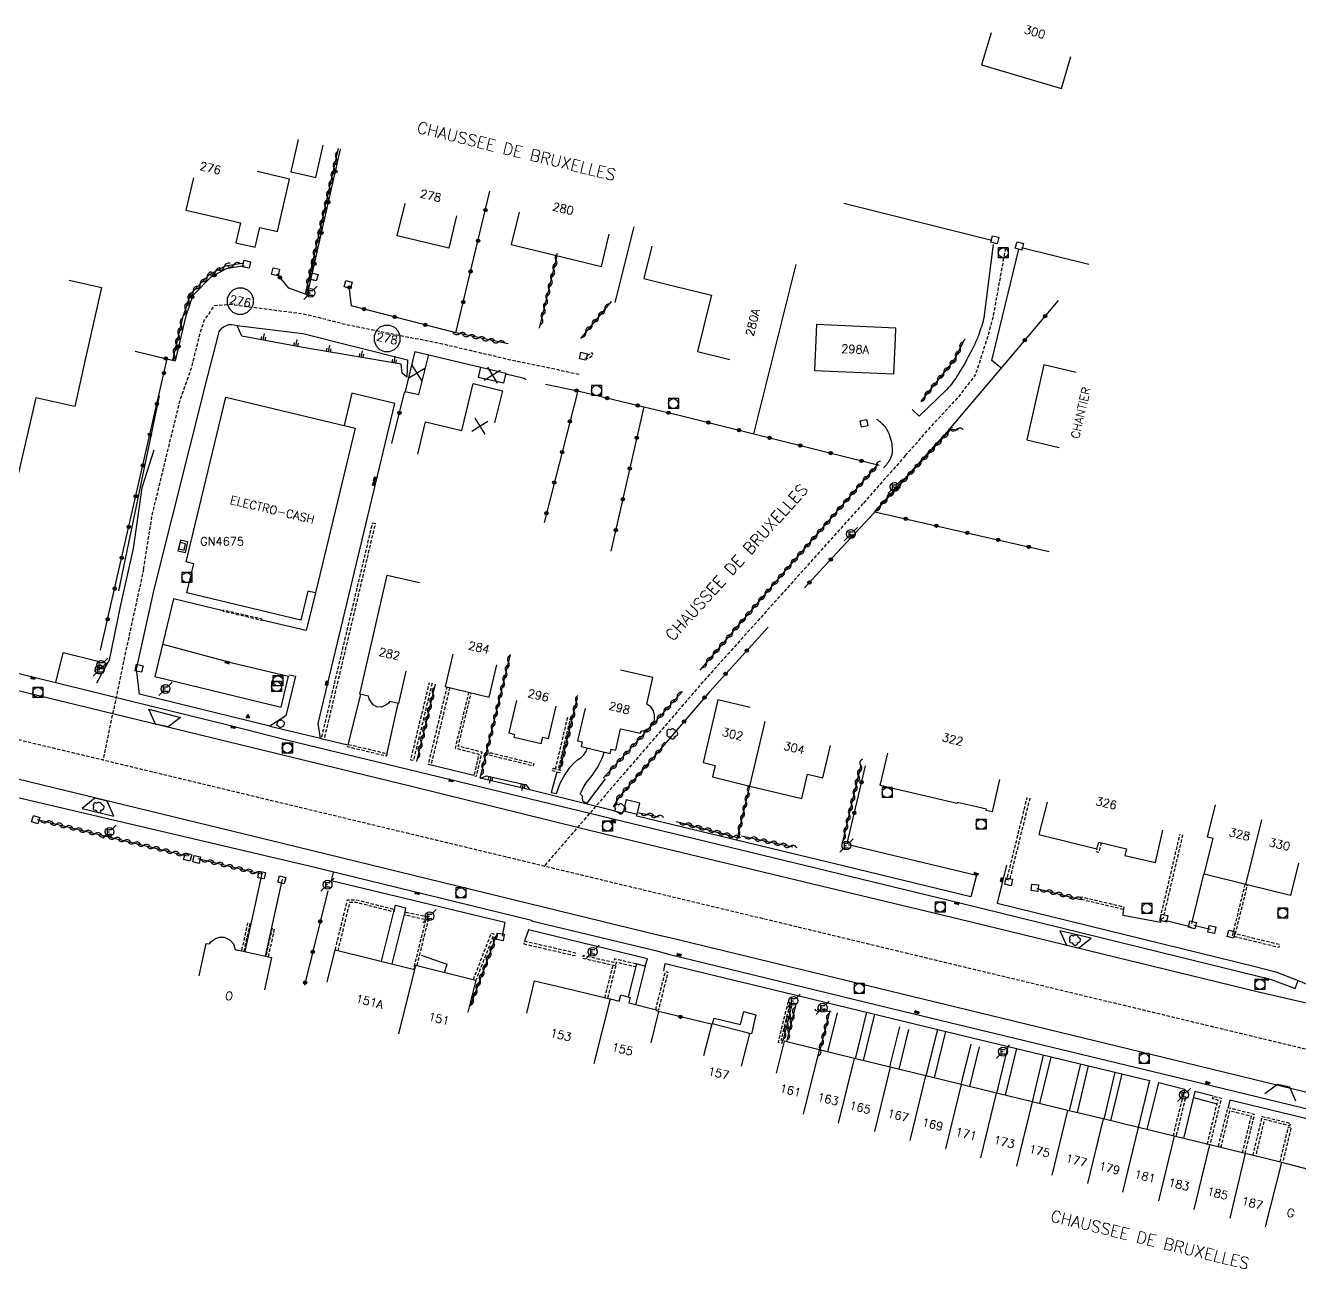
# Model space of a CAD drawing. Header units: millimetres. Extents: x 82000 to 83000, y 144000 to 145000.
# Drawn here: x 82661.8 to 82853.6, y 144037.7 to 144227.9 of the extents above; entities that cross this region are included whole.
import ezdxf
from ezdxf.enums import TextEntityAlignment as Align

# ---------------------------------------------------------------- set-up
doc = ezdxf.new("R2010")
doc.units = ezdxf.units.MM
doc.linetypes.add('DASHED', pattern=[0.75, 0.5, -0.25])
doc.layers.get('0').update_dxf_attribs({"linetype": 'CONTINUOUS'})
for name, color, linetype in [('W0001', 6, 'DASHED'), ('W0008', 7, 'CONTINUOUS'), ('W0100', 7, 'CONTINUOUS'), ('W0112', 1, 'DASHED'), ('W0211', 2, 'CONTINUOUS'), ('W0300', 7, 'CONTINUOUS'), ('W0310', 3, 'CONTINUOUS'), ('W0322', 7, 'CONTINUOUS'), ('W0330', 7, 'CONTINUOUS'), ('W0400', 7, 'CONTINUOUS'), ('W0420', 7, 'CONTINUOUS'), ('W0471', 7, 'CONTINUOUS'), ('W0851', 7, 'CONTINUOUS'), ('W0984', 7, 'CONTINUOUS'), ('W0989', 7, 'CONTINUOUS'), ('W0991', 7, 'CONTINUOUS'), ('W1102', 7, 'CONTINUOUS')]:
    doc.layers.add(name, color=color, linetype=linetype)
doc.styles.get("Standard").update_dxf_attribs({"font": 'romans.shx', "width": 0.85})

# ---------------------------------------------------------------- blocks, each defined once
blk = doc.blocks.new('t310o')
at = {"color": 0, "linetype": 'Continuous'}
for centre, start, end in [((-0.5, 0.38), 216.8699, 323.1304), ((0.5, -0.37), 36.8699, 143.1303)]:
    blk.add_arc(centre, 0.625, start, end, dxfattribs=at)
blk = doc.blocks.new('t322o')
at = {"color": 0, "linetype": 'Continuous'}
for radius in [0.25, 0.15]:
    blk.add_circle((0, 0), radius, dxfattribs=at)
blk = doc.blocks.new('t991o')
at = {"color": 0, "linetype": 'Continuous'}
for p, q in [((-1, 1), (1, -1)), ((-1, -1), (1, 1))]:
    blk.add_line(p, q, dxfattribs=at)
blk = doc.blocks.new('t112o')
at = {"color": 0, "linetype": 'Continuous'}
for p, q in [((-0.5, 0.5), (0.5, 0.5)), ((-0.5, -0.5), (-0.5, 0.5)), ((0.5, 0.5), (0.5, -0.5)), ((0.5, -0.5), (-0.5, -0.5))]:
    blk.add_line(p, q, dxfattribs=at)
blk = doc.blocks.new('t211o')
at = {"color": 0, "linetype": 'Continuous'}
for p, q in [((-0.29, 0.5), (-0.29, 0)), ((0, 1), (0, 0)), ((0.29, 0.5), (0.29, 0))]:
    blk.add_line(p, q, dxfattribs=at)
blk = doc.blocks.new('T420')
for p, q in [((0.75, 0.75), (-0.75, 0.75)), ((-0.75, 0.75), (-0.75, -0.75)), ((0.75, 0.75), (0.75, -0.75)), ((0.75, -0.75), (-0.75, -0.75))]:
    blk.add_line(p, q)
blk.add_ellipse((0, 0), major_axis=(-0.53, 0.53), ratio=1, start_param=3.926991, end_param=10.210176)
blk = doc.blocks.new('T471')
for p, q in [((-0.333334, 0.333334), (-0.333334, -0.333334)), ((-0.333334, 0.333334), (0.333334, 0.333334)), ((-0.333334, 0), (0, 0)), ((0.500001, 0.500001), (1.000002, 1.000002)), ((-0.500001, -0.500001), (-1.000002, -1.000002)), ((-0.333334, -0.333334), (0.333334, -0.333334))]:
    blk.add_line(p, q)
blk.add_ellipse((0, 0), major_axis=(0.471405, 0.471405), ratio=1, start_param=5.4977871438, end_param=11.780972451)
blk = doc.blocks.new('T300')
for p, q in [((-0.8, 0.51), (-0.86, 0.34)), ((-0.86, 0.34), (-0.86, 0.17)), ((-0.86, 0.17), (-0.74, 0.06)), ((-0.69, 0.63), (-0.8, 0.51)), ((-0.8, -0.06), (-0.74, 0.06)), ((-0.74, 0.06), (-0.69, 0.11)), ((-0.57, 0.69), (-0.69, 0.63)), ((-0.46, 0.69), (-0.57, 0.69)), ((-0.29, 0.63), (-0.46, 0.69)), ((-0.29, 0.63), (-0.17, 0.74)), ((-0.23, 0.57), (-0.29, 0.63)), ((-0.17, 0.74), (-0.06, 0.8)), ((-0.06, 0.8), (0.06, 0.8)), ((0.06, 0.8), (0.23, 0.74)), ((0.23, 0.74), (0.34, 0.63)), ((0.34, 0.63), (0.4, 0.51)), ((0.46, 0.46), (0.34, 0.46)), ((0.4, 0.51), (0.4, 0.46)), ((0.57, 0.4), (0.46, 0.46)), ((0.57, 0.4), (0.69, 0.29)), ((0.69, 0.29), (0.74, 0.17)), ((0.74, 0.06), (0.69, -0.17)), ((0.74, 0.17), (0.74, 0.06)), ((-0.8, -0.17), (-0.8, -0.06)), ((-0.8, -0.23), (-0.8, -0.17)), ((-0.74, -0.34), (-0.8, -0.23)), ((-0.69, -0.4), (-0.74, -0.34)), ((-0.51, -0.46), (-0.69, -0.4)), ((-0.4, -0.46), (-0.51, -0.46)), ((-0.4, -0.46), (-0.34, -0.46)), ((-0.34, -0.46), (-0.34, -0.4)), ((-0.34, -0.51), (-0.34, -0.46)), ((-0.29, -0.63), (-0.34, -0.51)), ((-0.17, -0.74), (-0.29, -0.63)), ((-0.06, -0.8), (-0.17, -0.74)), ((0.06, -0.8), (-0.06, -0.8)), ((0.17, -0.74), (0.06, -0.8)), ((0.23, -0.69), (0.17, -0.74)), ((0.29, -0.46), (0.23, -0.46)), ((0.29, -0.63), (0.23, -0.69)), ((0.46, -0.4), (0.29, -0.46)), ((0.34, -0.51), (0.29, -0.63)), ((0.34, -0.51), (0.34, -0.46)), ((0.57, -0.34), (0.46, -0.4)), ((0.63, -0.29), (0.57, -0.34)), ((0.69, -0.17), (0.63, -0.29))]:
    blk.add_line(p, q)
blk = doc.blocks.new('T400')
for p, q in [((-0.15, 0.3), (0.15, 0.3)), ((-0.15, -0.25), (-0.15, 0.3)), ((-0.15, 0.15), (0.15, 0.15)), ((-0.15, 0), (0.15, 0)), ((0.15, 0.3), (0.15, -0.25)), ((-0.15, -0.15), (0.15, -0.15)), ((-0.15, -0.25), (-0.15, -0.3)), ((-0.15, -0.3), (0.15, -0.3)), ((0.15, -0.3), (0.15, -0.25))]:
    blk.add_line(p, q)
blk = doc.blocks.new('T851')
for p, q in [((-0.25, -0.15), (0, 0.32)), ((0, 0.32), (0.25, -0.15)), ((-0.25, -0.15), (0.25, -0.15))]:
    blk.add_line(p, q)
for major_axis in [(-0.106, 0.106), (-0.0354, 0.0354), (-0.0236, 0.0236)]:
    blk.add_ellipse((0, 0), major_axis=major_axis, ratio=1, start_param=3.926991, end_param=10.210176)

msp = doc.modelspace()

# ---------------------------------------------------------------- linework, layer by layer
at = {"layer": 'W0001', "flags": 128}
for points in [[(82794.28, 144163.16), (82798.73, 144168.2), (82802.39, 144172.09), (82804.86, 144175.32), (82805.81, 144178.3), (82806.67, 144180.92), (82807.52, 144184.01), (82809.43, 144194.59)], [(82679.63, 144146.1), (82680.95, 144154.38), (82685.12, 144171.49), (82686.84, 144176.33), (82688.18, 144181.74), (82688.77, 144183.52), (82690.32, 144185.75), (82692.6, 144185.97), (82703.95, 144184.48), (82710.36, 144182.86), (82724.59, 144180.01), (82734.61, 144177.66), (82745.25, 144175.43)], [(82794.28, 144163.16), (82787.9, 144155.95)], [(82787.9, 144155.95), (82763.77, 144129.06), (82739.95, 144101.43)], [(82545.55, 144148.14), (83000, 144038.94)], [(82679.63, 144146.1), (82677.47, 144136.24), (82673.51, 144117.39)]]:
    msp.add_lwpolyline(points, dxfattribs=at)
at = {"layer": 'W0008', "flags": 128}
for points in [[(82807.49, 144194.94), (82806.12, 144183.89, -0.019637), (82805.28, 144181.26, -0.030636), (82804.58, 144179.63, -0.002844), (82803.41, 144177.38, -0.011139), (82803.1, 144176.81, -0.021969), (82801.43, 144174.21, -0.046478), (82800.48, 144173.1), (82796.38, 144169.11), (82795.32, 144170.11)], [(82689.31, 144175.2), (82690.88, 144181.41, -0.403685), (82693.24, 144182.87), (82693.69, 144182.77)], [(82789.97, 144168.66, -0.065713), (82791.14, 144167.6, -0.080599), (82791.8, 144166.49, -0.043475), (82792.18, 144165.25, -0.046038), (82792.32, 144164.02, -0.120014), (82792.03, 144162.73, -0.090588), (82790.99, 144161.32)]]:
    msp.add_lwpolyline(points, format="xyb", dxfattribs=at)
for points in [[(82808.66, 144176.39), (82807.31, 144177.5), (82811.37, 144194.25)], [(82789.62, 144154.76), (82793.09, 144158.51), (82801.09, 144167.29), (82809.21, 144176.91)], [(82701.52, 144130.19), (82702.49, 144129.97), (82701.06, 144124), (82698.64, 144122.46), (82678.99, 144127.26), (82678.58, 144131.05), (82681.21, 144143.02), (82689.31, 144175.2)], [(82706.39, 144120.55), (82706.25, 144120.6), (82705.92, 144122.84), (82717.46, 144171), (82710.99, 144172.57), (82709.82, 144167.71)], [(82675.92, 144142.83), (82682.03, 144172.18)], [(82681.17, 144163.99), (82679.37, 144158.35), (82678.04, 144149.19), (82676.09, 144140.49), (82674.45, 144132.37), (82672.52, 144128.91)], [(82544.61, 144155.98), (82558.62, 144152.55), (82588.4, 144145.3), (82629.46, 144135.47), (82658.31, 144128.42), (82720.17, 144113.37), (82749.61, 144106.13), (82802.35, 144093.45), (82847.25, 144082.53), (82859.43, 144079.71), (82859.48, 144080.09), (82891.25, 144072.29), (82928.54, 144063.16), (82962.89, 144054.82), (82964.86, 144054.4), (82995.43, 144046.88), (83000, 144045.77)], [(82541.25, 144143.52), (82574.44, 144135.44), (82631.53, 144121.64), (82656.96, 144115.42), (82698.5, 144105.34), (82757.23, 144091.03), (82758.84, 144090.67), (82793.62, 144082.21), (82838.25, 144071.41), (82871.19, 144063.39), (82920, 144051.57), (82934.95, 144047.8), (82934.95, 144047.8), (82961.45, 144041.04), (82960.65, 144037.68)], [(82705.51, 144142.51), (82704.11, 144136.84), (82697.42, 144138.42)], [(82543.65, 144140.44), (82559.11, 144136.62), (82586.21, 144129.98), (82594.57, 144128.01), (82626.16, 144120.32), (82655.99, 144113.46), (82655.34, 144112.96), (82704.35, 144101.5), (82738.02, 144093.28), (82738.01, 144093.17), (82756.67, 144088.68), (82758.62, 144088.17), (82793.91, 144079.59), (82838.85, 144068.73), (82870.52, 144061.06)], [(82691.6, 144139.84), (82684.13, 144141.62), (82681.32, 144129.96), (82700.35, 144125.34), (82701.46, 144129.97)], [(82682.5, 144134.78), (82692.97, 144132.01), (82701.45, 144129.97)], [(82666.42, 144129.01), (82667.5, 144133.5)], [(82672.77, 144132.2), (82667.5, 144133.5)], [(82658.51, 144130.37), (82658.64, 144130.92), (82692.52, 144122.62), (82701.15, 144120.43), (82756.13, 144107.09), (82802.7, 144095.81), (82847.61, 144084.78), (82848.26, 144084.62), (82849.35, 144084.36), (82852.06, 144083.33)], [(82712.29, 144127.28), (82710.38, 144119.61), (82706.78, 144120.46)], [(82716.17, 144117.95), (82717.97, 144125.87)], [(82706.27, 144120.59), (82698.64, 144122.43)], [(82741.82, 144115.53), (82740.99, 144112.47), (82741.8, 144112.35), (82742.35, 144113.88), (82742.88, 144114.87), (82743.69, 144116.1), (82743.85, 144116.3), (82744.39, 144116.88), (82744.96, 144117.4), (82745.47, 144117.77), (82745.76, 144118.01), (82745.9, 144118.17), (82746, 144118.3), (82746.06, 144118.38), (82746.22, 144118.67), (82746.3, 144118.83), (82746.4, 144119.1)], [(82748.92, 144118.49), (82748.7, 144117.84), (82748.56, 144117.49), (82748.12, 144116.57), (82748.04, 144116.42), (82747.82, 144116.07), (82747.11, 144115.04), (82746.21, 144113.91), (82745.88, 144113.41), (82745.35, 144112.3), (82745.69, 144111.95), (82745.64, 144111.79), (82745.62, 144111.66), (82745.68, 144111.3), (82745.79, 144111.17), (82746.34, 144110.82), (82749.14, 144114.54)], [(82729.35, 144115.02), (82722.69, 144116.65)], [(82749.82, 144109.89), (82737.76, 144112.9), (82730.31, 144114.63)], [(82749.82, 144109.92), (82751.72, 144109.36), (82751.83, 144109.6)], [(82785.66, 144104.67), (82805, 144100.04), (82804.16, 144096.77), (82783.69, 144101.75), (82753.85, 144108.94), (82753.89, 144109.19)], [(82697.44, 144100.28), (82694.87, 144088.55)], [(82708.16, 144100.46), (82707.87, 144099.24), (82727.71, 144094.47), (82733.98, 144092.95), (82733.6, 144090.88)], [(82809.51, 144101.56), (82808.09, 144095.83), (82846.73, 144086.35), (82850.04, 144085.47), (82853.4, 144084.21), (82856.3, 144082.98), (82858.52, 144082.54), (82858.98, 144084.53), (82859.73, 144086.94)], [(82837.42, 144092.75), (82839.24, 144100.18)], [(82700.48, 144099.43), (82697.95, 144087.87)], [(82717.34, 144094.9), (82715.4, 144087.09)], [(82718.96, 144094.54), (82717.01, 144086.69)], [(82717.4, 144094.89), (82717.57, 144095.52), (82719.07, 144095.11), (82718.95, 144094.48)], [(82827.07, 144094.83), (82827.01, 144094.03), (82832.72, 144092.97), (82832.85, 144093.49)], [(82833.36, 144093.25), (82837.18, 144092.31)], [(82753.75, 144086.73), (82755.15, 144086.34), (82755.5, 144087.43), (82737.56, 144091.8), (82736.94, 144090.09)], [(82721.41, 144087.98), (82725.29, 144086.67), (82724.93, 144085.45)], [(82753.82, 144086.71), (82752.56, 144081.73)], [(82755.15, 144086.34), (82753.69, 144080.55)], [(82757.93, 144085.64), (82758.15, 144086.75), (82778.91, 144081.74), (82804.12, 144075.6), (82831.03, 144069.16), (82829.31, 144062.08)], [(82852.08, 144083.32), (82852.95, 144083), (82853.44, 144084.21)], [(82765.27, 144077.65), (82765.53, 144078.54), (82769.49, 144077.59), (82769.99, 144079.5), (82771.79, 144079), (82771.14, 144076.14), (82770.87, 144076.23)], [(82784.02, 144079.33), (82782.56, 144073.46)], [(82788.43, 144079.4), (82786.75, 144072.42)], [(82789.63, 144079.1), (82787.95, 144072.13)], [(82793.39, 144077.2), (82791.91, 144071.17)], [(82794.77, 144076.81), (82793.31, 144070.83)], [(82799.14, 144076.81), (82797.36, 144069.84)], [(82800.31, 144076.53), (82798.61, 144069.53)], [(82804.14, 144074.62), (82802.66, 144068.55)], [(82805.38, 144074.21), (82803.93, 144068.24)], [(82809.72, 144074.26), (82808.01, 144067.24)], [(82811.01, 144073.95), (82809.31, 144066.93)], [(82815.05, 144072.93), (82813.38, 144065.94)], [(82816.18, 144072.67), (82814.46, 144065.68)], [(82820.66, 144071.64), (82818.93, 144064.58)], [(82821.82, 144071.34), (82820.13, 144064.3)], [(82825.84, 144070.4), (82824.15, 144063.33)], [(82826.87, 144070.15), (82825.15, 144063.09)], [(82830.7, 144061.74), (82832.44, 144068.85), (82836.36, 144067.81), (82836.08, 144066.75)], [(82840.63, 144066.78), (82837.87, 144067.46), (82836.15, 144060.41)], [(82853.07, 144066.01), (82852.16, 144068.11), (82850.3, 144068.54), (82848.4, 144067.11)], [(82837.65, 144066.57), (82841.22, 144065.61)], [(82870.6, 144061), (82880.99, 144058.44), (82880.34, 144055.75), (82878.88, 144056.11), (82869.56, 144058.39), (82869.89, 144059.69), (82843.11, 144066.16), (82842.86, 144065.09)]]:
    msp.add_lwpolyline(points, dxfattribs=at)
for points in [[(82685.93, 144148.59), (82686.3, 144150.18), (82685.17, 144150.44), (82684.8, 144148.85)], [(82685.16, 144123.79), (82683.33, 144122.38), (82681.41, 144122.77), (82680.4, 144125.01)], [(82699.69, 144122.62), (82699.81, 144123.22), (82700.38, 144123.41), (82700.83, 144123.01), (82700.71, 144122.45), (82700.17, 144122.23)], [(82670.39, 144110.08), (82675.14, 144108.93), (82674.16, 144111.2), (82672.27, 144111.63)], [(82822.25, 144090.55), (82817.52, 144091.67), (82818.54, 144089.49), (82820.41, 144089.1)]]:
    msp.add_lwpolyline(points, close=True, dxfattribs=at)
at = {"layer": 'W0100', "flags": 128}
for points in [[(82807.19, 144226.79), (82805.77, 144222), (82817.79, 144218.43), (82819.21, 144223.23)], [(82702.91, 144210.76), (82701.8, 144205.89), (82703.67, 144205.46), (82705.54, 144205.04), (82706.65, 144209.91)], [(82687.15, 144204.99), (82686.01, 144200.12), (82690.15, 144199.15), (82694.2, 144198.2), (82693.5, 144195.21), (82696.42, 144194.55), (82697.12, 144197.52), (82699.77, 144196.9), (82701.61, 144204.78), (82696.74, 144205.91)], [(82726.75, 144199.26), (82725.57, 144194.4), (82722.88, 144195.05), (82717.81, 144196.27), (82718.98, 144201.13)], [(82736.14, 144199.82), (82734.95, 144194.96), (82748.54, 144191.64), (82749.73, 144196.49)], [(82756.13, 144194.7), (82754.91, 144189.85), (82759.52, 144188.69), (82765.11, 144187.3), (82764.73, 144185.79), (82763.01, 144178.86), (82767.86, 144177.66)], [(82668.41, 144189.56), (82673.29, 144188.46), (82670.8, 144177.37), (82669.26, 144170.55), (82663.41, 144171.86), (82658.16, 144149.08), (82638.24, 144153.66), (82639.36, 144158.53)], [(82780.91, 144182.89), (82780.61, 144176), (82792.55, 144175.48), (82792.79, 144180.81), (82792.85, 144182.37), (82780.91, 144182.89)], [(82720.47, 144178.86), (82718.98, 144172.84), (82721.06, 144172.35), (82722.54, 144178.37)], [(82720.48, 144178.85), (82722.56, 144178.36)], [(82820.02, 144175.7), (82815.14, 144176.82), (82812.57, 144165.53), (82817.45, 144164.42)], [(82720.93, 144163.4), (82722.08, 144168.26), (82727.54, 144166.97), (82729.22, 144174.04), (82733.63, 144172.95), (82732.44, 144168.1)], [(82719.12, 144130.73), (82718.01, 144125.86), (82716.68, 144126.16), (82716.48, 144125.9), (82716.26, 144125.72), (82715.42, 144125.34), (82714.75, 144125.36), (82714.2, 144125.67), (82713.71, 144126.3), (82713.6, 144126.58), (82713.48, 144126.98), (82712.2, 144127.3), (82716.27, 144145.2), (82721.14, 144144.09)], [(82726.2, 144133.3), (82725.02, 144128.44), (82731.63, 144126.84), (82732.8, 144131.7)], [(82746.11, 144125.11), (82744.92, 144120.26), (82745.63, 144120.08), (82745.47, 144119.42), (82749.85, 144118.34), (82750, 144119), (82750.72, 144118.84), (82751.43, 144122.06), (82752.61, 144121.8), (82754.42, 144121.39), (82754.49, 144121.7), (82755.18, 144121.85), (82755.79, 144122.21), (82756.24, 144122.74), (82756.51, 144123.4), (82756.55, 144124.1), (82756.36, 144124.78), (82755.96, 144125.36), (82755.4, 144125.79), (82755.4, 144125.79), (82756.29, 144129.8), (82751.41, 144130.89)], [(82735.75, 144126.3), (82734.6, 144121.44), (82735.48, 144121.23), (82735.38, 144120.79), (82739.46, 144119.83), (82739.7, 144120.82), (82740.59, 144120.61), (82741.74, 144125.47)], [(82770.95, 144125.28), (82766.08, 144126.43), (82763.84, 144116.98), (82765.65, 144116.55), (82765.24, 144114.83), (82770.88, 144113.45), (82778.69, 144111.59), (82778.69, 144111.59), (82779.56, 144115.24), (82781.89, 144114.69), (82783.04, 144119.55)], [(82754.49, 144121.7), (82754.42, 144121.39)], [(82808.48, 144114.45), (82807.38, 144109.57), (82806.43, 144109.78), (82806.48, 144109.98), (82804.34, 144110.46), (82802.11, 144110.96), (82802.07, 144110.81), (82790.49, 144113.55), (82791.64, 144118.41)], [(82815.61, 144111), (82814.4, 144106.15), (82823.13, 144103.98), (82823.39, 144105.02), (82827.57, 144103.98), (82827.57, 144103.98), (82827.34, 144103.01), (82831.93, 144101.95), (82833.06, 144106.82)], [(82853.45, 144101.85), (82852.26, 144097), (82845.55, 144098.64), (82839.28, 144100.17), (82839.28, 144100.17), (82840.6, 144105.54), (82839.77, 144105.74), (82840.96, 144110.6)], [(82687.98, 144084.87), (82689.04, 144089.76), (82689.54, 144089.69), (82689.77, 144090), (82689.99, 144090.22), (82690.47, 144090.51), (82691.07, 144090.72), (82691.74, 144090.71), (82692.68, 144090.27), (82693.17, 144089.72), (82693.43, 144088.85), (82693.89, 144088.72), (82693.9, 144088.76), (82698.9, 144087.67), (82697.83, 144082.78)], [(82707.27, 144083.96), (82708.48, 144088.82), (82720.41, 144085.85), (82720.58, 144086.51), (82729.66, 144084.25), (82728.45, 144079.4)], [(82720.58, 144086.51), (82720.41, 144085.85)], [(82737.31, 144079.29), (82738.48, 144084.15), (82744.43, 144082.72), (82749.37, 144081.53), (82749.85, 144081.42), (82751.23, 144081.08), (82751.46, 144082.01), (82752.87, 144081.65), (82752.66, 144080.81), (82756.82, 144079.76), (82756.79, 144079.66), (82757.03, 144079.6), (82757.02, 144079.56), (82757.15, 144079.52), (82755.96, 144074.82)], [(82763.94, 144072.89), (82765.19, 144077.73), (82770.68, 144076.31), (82770.67, 144076.24), (82770.72, 144076.23), (82770.71, 144076.19), (82770.82, 144076.16), (82769.56, 144071.32)], [(82863.85, 144048.68), (82864.88, 144053.57), (82861.55, 144054.27), (82856.13, 144055.44), (82850.94, 144056.82), (82845.46, 144058.13), (82840.11, 144059.44), (82834.75, 144060.75), (82829.37, 144062.06), (82824.05, 144063.36), (82818.74, 144064.63), (82813.38, 144065.94), (82808.03, 144067.24), (82802.68, 144068.54), (82797.36, 144069.84), (82791.98, 144071.16), (82786.62, 144072.45), (82781.3, 144073.77), (82776.03, 144075.07), (82774.84, 144070.22)]]:
    msp.add_lwpolyline(points, dxfattribs=at)
for points in [[(82730.39, 144176.5), (82734.16, 144175.6), (82733.82, 144174.08), (82730.05, 144174.95)], [(82686.15, 144142.54), (82687.19, 144146.91), (82686.03, 144147.18), (82692, 144171.98), (82711.45, 144167.31), (82705.51, 144142.51), (82704.36, 144142.79), (82703.31, 144138.41)], [(82685.73, 144148.93), (82685.96, 144149.92), (82685.11, 144150.12), (82684.88, 144149.13)], [(82752.29, 144111.39), (82751.86, 144109.73), (82753.9, 144109.2), (82754.33, 144110.86)]]:
    msp.add_lwpolyline(points, close=True, dxfattribs=at)
at = {"layer": 'W0112', "flags": 128}
for points in [[(82746.03, 144177.91), (82746.54, 144177.81), (82747.33, 144178.28), (82747.13, 144178.63), (82746.46, 144178.23), (82746.12, 144178.3)], [(82723.05, 144128.92), (82720.23, 144117.28), (82719.84, 144117.37), (82722.66, 144129.01)], [(82725.71, 144128.27), (82722.88, 144116.61), (82722.5, 144116.7), (82725.32, 144128.36)], [(82728.56, 144127.58), (82726.52, 144119.17), (82730.1, 144118.24), (82729.35, 144115.02), (82729.74, 144114.93), (82730.57, 144118.53), (82727, 144119.46), (82728.95, 144127.49)], [(82741.63, 144116.02), (82743.52, 144124.01)], [(82743.91, 144123.92), (82742.02, 144115.92)], [(82813.03, 144111.64), (82809.96, 144099.29), (82809.57, 144099.39), (82812.64, 144111.74)], [(82836.03, 144106.12), (82833.05, 144093.45), (82832.66, 144093.54), (82835.64, 144106.21)], [(82823.78, 144104.92), (82823.41, 144103.44), (82823.02, 144103.54), (82823.13, 144103.98)], [(82845.4, 144098.68), (82843.5, 144090.91), (82850.56, 144089.18), (82850.65, 144089.57), (82843.98, 144091.2), (82845.79, 144098.58)], [(82708.48, 144088.82), (82710.32, 144096.31), (82711.61, 144096.34), (82717.4, 144094.89), (82717.31, 144094.5), (82711.56, 144095.94), (82710.64, 144095.92), (82708.86, 144088.72)], [(82827.1, 144094.88), (82820.68, 144096.39), (82820.77, 144096.78), (82827.19, 144095.27), (82827.01, 144094.03)], [(82720.79, 144086.46), (82722.59, 144093.69), (82718.95, 144094.48), (82718.86, 144094.09), (82722.1, 144093.39), (82720.23, 144085.89)], [(82694.76, 144088.58), (82695.66, 144092.7), (82695.27, 144092.79), (82694.36, 144088.66)], [(82698.43, 144087.77), (82699.34, 144091.92), (82698.95, 144092.01), (82698.04, 144087.86)], [(82729.27, 144084.35), (82731.98, 144091.32), (82732.35, 144091.17), (82729.66, 144084.25)], [(82749.06, 144081.6), (82750.3, 144086.5)], [(82750.7, 144086.41), (82749.45, 144081.51)], [(82756.71, 144079.79), (82758.16, 144085.54), (82758.55, 144085.44), (82757.1, 144079.69)], [(82834.62, 144060.78), (82836.08, 144066.75), (82836.47, 144066.66), (82835.01, 144060.69)], [(82839.73, 144059.53), (82841.18, 144065.47), (82841.37, 144066.19), (82840.54, 144066.39), (82840.63, 144066.78), (82841.86, 144066.48), (82841.56, 144065.37), (82840.12, 144059.44)], [(82845.42, 144058.14), (82846.86, 144064.04), (82842.79, 144065.03), (82841.35, 144059.14)], [(82845.03, 144058.24), (82846.37, 144063.74), (82843.08, 144064.55), (82841.74, 144059.04)], [(82846.61, 144057.86), (82848.02, 144063.74), (82852.22, 144062.71), (82852.12, 144062.32), (82848.32, 144063.26), (82847, 144057.77)], [(82850.69, 144056.88), (82851.96, 144062.18), (82852.35, 144062.09), (82851.08, 144056.79)]]:
    msp.add_lwpolyline(points, dxfattribs=at)
for points in [[(82714.11, 144153.06), (82714.5, 144152.97), (82706.78, 144120.46), (82706.78, 144120.46), (82706.39, 144120.55)], [(82697.42, 144138.42), (82697.46, 144138.56), (82691.63, 144139.92), (82691.6, 144139.79)], [(82710.44, 144119.72), (82716.26, 144118.34), (82716.17, 144117.95), (82710.34, 144119.33)], [(82731.77, 144118.48), (82738.36, 144116.86), (82738.26, 144116.47), (82731.68, 144118.09)], [(82741.27, 144116.12), (82742.38, 144115.83), (82742.28, 144115.44), (82741.16, 144115.73)], [(82736.85, 144089.7), (82744.57, 144087.93), (82744.66, 144088.32), (82736.94, 144090.09)], [(82745.72, 144087.54), (82750.7, 144086.41), (82750.81, 144086.95), (82753.66, 144086.28), (82753.75, 144086.67), (82750.51, 144087.43), (82750.51, 144087.43), (82750.51, 144087.43), (82750.39, 144086.89), (82745.8, 144087.93)], [(82775.81, 144075.16), (82775.61, 144075.2), (82776.88, 144080.4), (82777.13, 144080.34), (82777.23, 144080.73), (82776.59, 144080.89), (82775.13, 144074.9), (82775.73, 144074.77)]]:
    msp.add_lwpolyline(points, close=True, dxfattribs=at)
at = {"layer": 'W0211', "flags": 128}
msp.add_lwpolyline([(82693.69, 144182.77), (82703.62, 144181.54), (82719.34, 144177.6), (82719.27, 144174.96), (82718.55, 144175.59), (82718.4, 144176.96), (82703.37, 144179.49), (82694.42, 144181.13)], close=True, dxfattribs=at)
msp.add_lwpolyline([(82730.31, 144114.63), (82731.24, 144115), (82734.53, 144114.25), (82736.8, 144113.74), (82737.17, 144113.66), (82737.76, 144112.9)], dxfattribs=at)
at = {"layer": 'W0310', "flags": 128}
for points in [[(82703.98, 144187.48), (82708.97, 144209.39)], [(82694.71, 144192.14), (82691.92, 144191.69), (82689.49, 144190.37), (82686.67, 144187.5), (82685.61, 144184.35)], [(82739.24, 144182.38), (82741.9, 144193.26)], [(82750.02, 144186.38), (82745.39, 144180.81)], [(82685.6, 144184.32), (82683.99, 144177.56)], [(82734.49, 144179.99), (82726.62, 144181.67)], [(82803.17, 144180.71), (82801.69, 144177.63), (82796.66, 144171.42)], [(82789.52, 144154.53), (82801.19, 144167.14), (82802.29, 144167.08)], [(82763.4, 144130.91), (82776.39, 144146.03), (82790.21, 144161.9)], [(82730.31, 144114.63), (82734.83, 144133.26)], [(82723.54, 144128.8), (82720.72, 144117.16)], [(82742.26, 144115.89), (82744.93, 144126.76)], [(82748.82, 144114.62), (82756.57, 144123.04), (82760.74, 144127.7)], [(82758.61, 144120.36), (82751.12, 144111.7), (82750.3, 144110.32)], [(82784.81, 144104.83), (82787.63, 144116.66)], [(82768.92, 144105.28), (82770.86, 144113.45)], [(82753.97, 144109.47), (82757.24, 144108.82)], [(82663.61, 144108.41), (82686.17, 144102.94)], [(82759.78, 144108.11), (82769.24, 144105.66)], [(82769.63, 144105.95), (82777.33, 144104.28)], [(82687.78, 144102.53), (82697.31, 144100.23)], [(82814.09, 144098.03), (82820.68, 144096.39)], [(82732.87, 144091.29), (82728.79, 144080.32)], [(82777.23, 144080.73), (82775.84, 144075.12)], [(82777.8, 144080.62), (82776.41, 144074.98)], [(82783.1, 144079.41), (82781.03, 144079.83)], [(82782.9, 144079.68), (82781.43, 144073.74)]]:
    msp.add_lwpolyline(points, dxfattribs=at)
at = {"layer": 'W0322', "flags": 128}
for points in [[(82704.29, 144187.43), (82709.27, 144209.32)], [(82726.62, 144181.67), (82731.76, 144202.95)], [(82694.77, 144191.74), (82692.05, 144191.3), (82689.73, 144190.05), (82687.02, 144187.29), (82685.99, 144184.23)], [(82703.98, 144187.48), (82701.51, 144188.37), (82699.72, 144190.53)], [(82726.62, 144181.67), (82710.92, 144185.72), (82710.59, 144188.61)], [(82809.21, 144176.91), (82817.33, 144186.52)], [(82685.99, 144184.23), (82684.37, 144177.46)], [(82678.35, 144178.9), (82684.37, 144177.46)], [(82722.56, 144178.36), (82730.39, 144176.5)], [(82673.16, 144133.91), (82683.19, 144177.75)], [(82734.2, 144175.46), (82736.93, 144174.84), (82737.19, 144174.62)], [(82717, 144164.98), (82718.9, 144172.66)], [(82718.98, 144172.84), (82718.9, 144172.66)], [(82744.98, 144172.92), (82739.9, 144153.09)], [(82740.14, 144173.94), (82744.98, 144172.92), (82754.92, 144170.5), (82760.03, 144169.31)], [(82754.92, 144170.5), (82749.96, 144148.78)], [(82760.03, 144169.31), (82790.36, 144161.72)], [(82789.52, 144154.53), (82781.97, 144146.37), (82779.09, 144143.27)], [(82789.71, 144154.73), (82815.93, 144148.76)], [(82773.62, 144137.35), (82764.79, 144127.64), (82758.61, 144120.36)], [(82785.51, 144104.8), (82788.29, 144116.5)], [(82707.37, 144097.7), (82703.83, 144083.46)], [(82837.71, 144092.49), (82840.23, 144091.91)], [(82765.06, 144077.63), (82757.15, 144079.52)]]:
    msp.add_lwpolyline(points, dxfattribs=at)
at = {"layer": 'W0330', "flags": 128}
for points in [[(82807.32, 144195.57), (82785.05, 144201.1)], [(82750.59, 144186.22), (82753.45, 144197.62)], [(82821.89, 144191.92), (82811.79, 144194.43)], [(82777.81, 144191.94), (82771.44, 144166.46)]]:
    msp.add_lwpolyline(points, dxfattribs=at)
at = {"layer": 'W1102', "flags": 128}
for points in [[(82696.15, 144186.02), (82696.15, 144186.8), (82695.86, 144187.53), (82695.32, 144188.08), (82694.6, 144188.39), (82693.82, 144188.4), (82693.1, 144188.11), (82692.54, 144187.56), (82692.23, 144186.84), (82692.22, 144186.06), (82692.51, 144185.34), (82693.06, 144184.78), (82693.78, 144184.48), (82694.56, 144184.47), (82695.28, 144184.76), (82695.84, 144185.31)], [(82718.24, 144180.4), (82718.25, 144181.18), (82717.96, 144181.91), (82717.42, 144182.46), (82716.7, 144182.77), (82715.92, 144182.78), (82715.19, 144182.49), (82714.64, 144181.94), (82714.33, 144181.22), (82714.32, 144180.44), (82714.61, 144179.72), (82715.16, 144179.16), (82715.88, 144178.86), (82716.66, 144178.85), (82717.38, 144179.14), (82717.94, 144179.69)]]:
    msp.add_lwpolyline(points, close=True, dxfattribs=at)
for points in [[(82770.88, 144113.45), (82773.19, 144123.17)], [(82845.55, 144098.64), (82847.93, 144108.35)], [(82720.41, 144085.85), (82718, 144076.14)], [(82749.85, 144081.42), (82747.39, 144071.72)], [(82781.3, 144073.77), (82778.9, 144064.06)], [(82784.24, 144062.74), (82786.62, 144072.45)], [(82791.98, 144071.16), (82789.62, 144061.44)], [(82794.99, 144060.12), (82797.36, 144069.84)], [(82802.68, 144068.54), (82800.32, 144058.83)], [(82805.67, 144057.52), (82808.03, 144067.24)], [(82813.38, 144065.94), (82811.02, 144056.23)], [(82816.39, 144054.91), (82818.74, 144064.63)], [(82824.05, 144063.36), (82821.71, 144053.64)], [(82827, 144052.35), (82829.37, 144062.06)], [(82834.75, 144060.75), (82832.38, 144051.04)], [(82837.74, 144049.73), (82840.11, 144059.44)], [(82845.46, 144058.13), (82843.11, 144048.41)], [(82848.49, 144047.13), (82850.94, 144056.82)]]:
    msp.add_lwpolyline(points, dxfattribs=at)

# ---------------------------------------------------------------- block references
at = {"layer": 'W0112'}
for p, rotation in [((82807.75, 144195.67), 346.1973723054962), ((82811.46, 144194.73), 344.1644969948), ((82695.13, 144191.97), 347.3161226139454), ((82699.49, 144190.83), 347.6548735108241), ((82705.27, 144190.09), 345.3114377989086), ((82710.43, 144188.92), 345.3114377989086), ((82745.82, 144178.13), 256.3683839185633), ((82788.07, 144168.04), 102.0837281187174), ((82678.95, 144131.17), 346.6633416646181), ((82663.38, 144108.38), 161.89280193454), ((82686.26, 144102.75), 162.9048164197982), ((82687.62, 144102.41), 168.3674637370933), ((82697.4, 144100.06), 169.5349224402472), ((82700.43, 144099.33), 165.8834681381521), ((82809.84, 144099.05), 346.7448217690147), ((82813.78, 144098.14), 352.2832519202849), ((82833.2, 144093.58), 347.0599685301315), ((82837.49, 144092.56), 346.4282454336512), ((82840.42, 144091.87), 348.0447874238819), ((82733.34, 144090.74), 169.426322229913), ((82843.33, 144091.15), 345.9421351372238)]:
    msp.add_blockref('t112o', p, dxfattribs=dict(at, rotation=rotation))
at = {"layer": 'W0211'}
for p, rotation in [((82697.58, 144180.56), 349.6135798218789), ((82702.5, 144179.65), 349.6135798220078), ((82707.42, 144178.81), 350.4277289340885), ((82712.35, 144177.98), 350.4277289341597), ((82717.28, 144177.15), 350.4277289337099), ((82731.93, 144114.85), 167.139264192575), ((82736.8, 144113.74), 167.2566185983365)]:
    msp.add_blockref('t211o', p, dxfattribs=dict(at, rotation=rotation))
at = {"layer": 'W0300'}
for p in [(82759.23, 144121.29), (82672.88, 144110.23), (82751.41, 144110), (82819.85, 144090.25)]:
    msp.add_blockref('T300', p, dxfattribs=at)
at = {"layer": 'W0310'}
for p, rotation in [((82708.31, 144206.49), 77.17660856253022), ((82708.64, 144207.95), 77.17660856253022), ((82707.98, 144205.03), 77.17660856253022), ((82707.64, 144203.56), 77.17660856253022), ((82706.98, 144200.64), 77.17660856253022), ((82707.31, 144202.1), 77.17660856253022), ((82706.64, 144199.18), 77.17660856253022), ((82706.31, 144197.71), 77.17660856253022), ((82705.65, 144194.79), 77.17660856253022), ((82705.98, 144196.25), 77.17660856253022), ((82705.31, 144193.33), 77.17660856253022), ((82691.76, 144191.6), 208.3963872961074), ((82693.22, 144191.9), 189.2153905419299), ((82704.98, 144191.86), 77.17660856253022), ((82741.38, 144191.12), 76.26239598107729), ((82741.73, 144192.58), 76.26239598107729), ((82688.15, 144189.01), 225.5236227292685), ((82689.2, 144190.08), 225.5236227292685), ((82690.44, 144190.89), 208.3963872961074), ((82704.31, 144188.94), 77.17660856253022), ((82704.65, 144190.4), 77.17660856253022), ((82741.02, 144189.66), 76.26239598107729), ((82687.1, 144187.94), 225.5236227292685), ((82740.66, 144188.21), 76.26239598107729), ((82685.91, 144185.24), 251.4140132911666), ((82686.39, 144186.66), 251.4140132911666), ((82739.95, 144185.29), 76.26239598107729), ((82740.31, 144186.75), 76.26239598107729), ((82749.06, 144185.23), 230.2007567592484), ((82739.59, 144183.84), 76.26239598107729), ((82748.1, 144184.07), 230.2007567592484), ((82684.9, 144181.4), 256.557301009754), ((82685.25, 144182.86), 256.557301009754), ((82746.18, 144181.77), 230.2007567592484), ((82747.14, 144182.92), 230.2007567592484), ((82684.56, 144179.94), 256.557301009754), ((82727.16, 144181.55), 167.9587987114187), ((82728.63, 144181.24), 167.9587987114187), ((82730.09, 144180.93), 167.9587987114187), ((82731.56, 144180.61), 167.9587987114187), ((82733.03, 144180.3), 167.9587987114187), ((82802.52, 144179.36), 244.4617586010726), ((82684.21, 144178.48), 256.557301009754), ((82801.87, 144178.01), 244.4617586010726), ((82800.07, 144175.62), 230.9849756356539), ((82801.01, 144176.79), 230.9849756356539), ((82799.12, 144174.46), 230.9849756356539), ((82797.24, 144172.13), 230.9849756356539), ((82798.18, 144173.29), 230.9849756356539), ((82800.73, 144166.64), 47.2280968726059), ((82802.01, 144167.1), 356.8487086054369), ((82798.69, 144164.44), 47.2280968726059), ((82799.71, 144165.54), 47.2280968726059), ((82796.65, 144162.24), 47.2280968726059), ((82797.67, 144163.34), 47.2280968726059), ((82788.91, 144160.41), 48.95104351033496), ((82789.89, 144161.54), 48.95104351033496), ((82795.63, 144161.14), 47.2280968726059), ((82787.92, 144159.28), 48.95104351033496), ((82793.6, 144158.93), 47.2280968726059), ((82794.61, 144160.03), 47.2280968726059), ((82785.95, 144157.02), 48.95104351033496), ((82786.94, 144158.15), 48.95104351033496), ((82791.56, 144156.73), 47.2280968726059), ((82792.58, 144157.83), 47.2280968726059), ((82783.98, 144154.76), 48.95104351033496), ((82784.97, 144155.89), 48.95104351033496), ((82790.54, 144155.63), 47.2280968726059), ((82782.01, 144152.49), 48.95104351033496), ((82783, 144153.62), 48.95104351033496), ((82781.03, 144151.36), 48.95104351033496), ((82779.06, 144149.1), 48.95104351033496), ((82780.04, 144150.23), 48.95104351033496), ((82777.09, 144146.84), 48.95104351033496), ((82778.07, 144147.97), 48.95104351033496), ((82776.11, 144145.7), 49.3432909302426), ((82774.15, 144143.43), 49.3432909302426), ((82775.13, 144144.57), 49.3432909302426), ((82772.2, 144141.15), 49.3432909302426), ((82773.17, 144142.29), 49.3432909302426), ((82771.22, 144140.01), 49.3432909302426), ((82769.26, 144137.74), 49.3432909302426), ((82770.24, 144138.88), 49.3432909302426), ((82767.31, 144135.46), 49.3432909302426), ((82768.29, 144136.6), 49.3432909302426), ((82766.33, 144134.32), 49.3432909302426), ((82734.55, 144132.12), 76.36303725991955), ((82764.38, 144132.05), 49.3432909302426), ((82765.36, 144133.19), 49.3432909302426), ((82734.2, 144130.66), 76.36303725991955), ((82733.49, 144127.75), 76.36303725991955), ((82733.84, 144129.21), 76.36303725991955), ((82722.83, 144125.88), 256.363037259916), ((82723.18, 144127.34), 256.363037259916), ((82733.13, 144126.29), 76.36303725991955), ((82744.77, 144126.09), 76.1918108600195), ((82758.94, 144125.69), 48.16933068986615), ((82759.94, 144126.81), 48.16933068986615), ((82722.48, 144124.43), 256.363037259916), ((82732.78, 144124.83), 76.36303725991955), ((82744.41, 144124.63), 76.1918108600195), ((82757.94, 144124.57), 48.16933068986615), ((82722.12, 144122.97), 256.363037259916), ((82732.07, 144121.92), 76.36303725991955), ((82732.43, 144123.37), 76.36303725991955), ((82743.7, 144121.72), 76.1918108600195), ((82744.05, 144123.18), 76.1918108600195), ((82755.93, 144122.35), 47.41888355204653), ((82756.94, 144123.46), 48.16933068986615), ((82721.42, 144120.05), 256.363037259916), ((82721.77, 144121.51), 256.363037259916), ((82731.72, 144120.46), 76.36303725991955), ((82743.34, 144120.26), 76.1918108600195), ((82753.9, 144120.14), 47.41888355204653), ((82754.91, 144121.24), 47.41888355204653), ((82721.06, 144118.59), 256.363037259916), ((82731.37, 144119), 76.36303725991955), ((82742.98, 144118.81), 76.1918108600195), ((82752.88, 144119.03), 47.41888355204653), ((82756.65, 144118.09), 229.125384756701), ((82757.63, 144119.23), 229.125384756701), ((82730.66, 144116.09), 76.36303725991955), ((82731.01, 144117.54), 76.36303725991955), ((82742.62, 144117.35), 76.1918108600195), ((82750.85, 144116.82), 47.41888355204653), ((82751.87, 144117.93), 47.41888355204653), ((82755.67, 144116.96), 229.125384756701), ((82787.59, 144116.5), 76.6256874569855), ((82749.84, 144115.72), 47.41888355204653), ((82753.71, 144114.69), 229.125384756701), ((82754.69, 144115.82), 229.125384756701), ((82787.24, 144115.04), 76.6256874569855), ((82751.74, 144112.42), 229.125384756701), ((82752.72, 144113.56), 229.125384756701), ((82770.65, 144112.57), 76.62568745708893), ((82786.55, 144112.12), 76.6256874569855), ((82786.89, 144113.58), 76.6256874569855), ((82750.84, 144111.23), 239.4224025326201), ((82770.3, 144111.11), 76.62568745708893), ((82786.2, 144110.66), 76.6256874569855), ((82755.44, 144109.18), 348.8302621072642), ((82756.91, 144108.88), 348.8302621072642), ((82769.96, 144109.65), 76.62568745708893), ((82785.85, 144109.2), 76.6256874569855), ((82665.07, 144108.06), 346.3639821077248), ((82666.52, 144107.71), 346.3639821077248), ((82667.98, 144107.35), 346.3639821077248), ((82669.44, 144107), 346.3639821077248), ((82761.23, 144107.73), 345.5017036484686), ((82762.69, 144107.36), 345.5017036484686), ((82764.14, 144106.98), 345.5017036484686), ((82769.26, 144106.74), 76.62568745708893), ((82769.61, 144108.2), 76.62568745708893), ((82785.51, 144107.75), 76.6256874569855), ((82670.9, 144106.64), 346.3639821077248), ((82672.35, 144106.29), 346.3639821077248), ((82673.81, 144105.94), 346.3639821077248), ((82675.27, 144105.58), 346.3639821077248), ((82676.73, 144105.23), 346.3639821077248), ((82765.59, 144106.61), 345.5017036484686), ((82767.04, 144106.23), 345.5017036484686), ((82768.5, 144105.86), 345.5017036484686), ((82771.1, 144105.63), 347.7330197441414), ((82772.56, 144105.31), 347.7330197441414), ((82774.03, 144104.99), 347.7330197441414), ((82785.16, 144106.29), 76.6256874569855), ((82678.19, 144104.88), 346.3639821077248), ((82679.64, 144104.52), 346.3639821077248), ((82681.1, 144104.17), 346.3639821077248), ((82682.56, 144103.82), 346.3639821077248), ((82684.02, 144103.46), 346.3639821077248), ((82685.47, 144103.11), 346.3639821077248), ((82775.5, 144104.68), 347.7330197441414), ((82776.96, 144104.36), 347.7330197441414), ((82689.24, 144102.18), 346.4657581018829), ((82690.7, 144101.82), 346.4657581018829), ((82692.16, 144101.47), 346.4657581018829), ((82693.61, 144101.12), 346.4657581018829), ((82695.07, 144100.77), 346.4657581018829), ((82696.53, 144100.42), 346.4657581018829), ((82815.54, 144097.67), 346.0923558108997), ((82817, 144097.31), 346.0923558108997), ((82818.46, 144096.94), 346.0923558108997), ((82819.91, 144096.58), 346.0923558108997), ((82732.35, 144089.88), 249.5582156748993), ((82731.83, 144088.48), 249.5582156748993), ((82730.78, 144085.66), 249.5582156748993), ((82731.3, 144087.07), 249.5582156748993), ((82730.25, 144084.26), 249.5582156748993), ((82729.21, 144081.45), 249.5582156748993), ((82729.73, 144082.85), 249.5582156748993), ((82776.51, 144077.82), 256.132746778333), ((82776.87, 144079.28), 256.132746778333), ((82777.09, 144077.71), 256.1327467784083), ((82777.44, 144079.17), 256.1327467784083), ((82781.63, 144079.71), 168.5136255378483), ((82782.54, 144078.23), 256.0423125257876), ((82776.15, 144076.36), 256.132746778333), ((82776.73, 144076.25), 256.1327467784083), ((82782.18, 144076.77), 256.0423125257876), ((82781.46, 144073.86), 256.0423125257876), ((82781.82, 144075.32), 256.0423125257876)]:
    msp.add_blockref('t310o', p, dxfattribs=dict(at, rotation=rotation))
at = {"layer": 'W0322'}
for p, rotation in [((82708.5, 144205.95), 77.17660856252856), ((82707.45, 144201.32), 77.17660856252856), ((82731.08, 144200.14), 76.42845474845669), ((82706.4, 144196.69), 77.17660856252856), ((82729.97, 144195.52), 76.42845474845669), ((82705.34, 144192.06), 77.17660856252856), ((82690.3, 144190.35), 208.3963872962885), ((82700.15, 144190), 129.7640614396241), ((82728.85, 144190.9), 76.42845474845669), ((82710.6, 144188.49), 96.64854351899032), ((82686.94, 144187.06), 251.4140132912269), ((82727.74, 144186.28), 76.42845474845669), ((82712.82, 144185.23), 165.5192895658467), ((82717.42, 144184.04), 165.5192895658467), ((82815.34, 144184.17), 49.82612042839195), ((82722.02, 144182.85), 165.5192895658467), ((82812.27, 144180.54), 49.82612042839195), ((82684.89, 144179.61), 256.557301009754), ((82682.97, 144177.8), 346.5573010091394), ((82682.7, 144175.59), 77.11497400165123), ((82744.79, 144172.96), 348.1168449166873), ((82681.64, 144170.96), 77.11497400165123), ((82749.41, 144171.84), 346.3319373392871), ((82754.02, 144170.72), 346.3319373392871), ((82718.14, 144169.6), 76.1565852150572), ((82758.65, 144169.64), 346.9071134924405), ((82743.8, 144168.32), 255.6387332106939), ((82764.64, 144168.16), 345.9483794980041), ((82769.25, 144167.01), 345.9483794980041), ((82680.58, 144166.33), 77.11497400165123), ((82753.86, 144165.87), 257.1529889426318), ((82773.86, 144165.85), 345.9483794980041), ((82778.46, 144164.7), 345.9483794980041), ((82742.62, 144163.72), 255.6387332106939), ((82783.07, 144163.55), 345.9483794980041), ((82679.52, 144161.7), 77.11497400165123), ((82752.8, 144161.24), 257.1529889426318), ((82787.68, 144162.39), 345.9483794980041), ((82741.45, 144159.11), 255.6387332106939), ((82678.46, 144157.07), 77.11497400165123), ((82751.75, 144156.61), 257.1529889426318), ((82740.27, 144154.51), 255.6387332106939), ((82794.34, 144153.68), 347.1623691298662), ((82677.4, 144152.44), 77.11497400165123), ((82750.69, 144151.98), 257.1529889426318), ((82798.97, 144152.62), 347.1623691298662), ((82803.61, 144151.57), 347.1623691298662), ((82786.3, 144151.04), 227.2193789593071), ((82808.24, 144150.51), 347.1623691298662), ((82812.87, 144149.46), 347.1623691298662), ((82676.34, 144147.81), 77.11497400165123), ((82783.07, 144147.56), 227.2193789593071), ((82779.84, 144144.07), 227.1386934776122), ((82675.28, 144143.18), 77.11497400165123), ((82674.22, 144138.55), 77.11497400165123), ((82770.42, 144133.83), 227.7247566315657), ((82767.22, 144130.32), 227.7247566315657), ((82764.06, 144126.78), 229.6896673570165), ((82760.99, 144123.16), 229.6896673570165), ((82787.71, 144114.04), 76.62568745697831), ((82786.61, 144109.42), 76.62568745697831), ((82706.23, 144093.09), 256.0348063165496), ((82705.08, 144088.48), 256.0348063165496), ((82703.94, 144083.87), 256.0348063165496), ((82760.44, 144078.74), 166.5619643043338)]:
    msp.add_blockref('t322o', p, dxfattribs=dict(at, rotation=rotation))
at = {"layer": 'W0400'}
for p, rotation in [((82714.31, 144158.97), 165.9246085255432), ((82714.48, 144159.63), 165.2766011448082), ((82692.25, 144132.05), 75.17904317428314), ((82662.97, 144129.71), 255.1040690158385), ((82707.22, 144128.91), 166.5139986676044), ((82693.09, 144122.32), 255.7469614003379), ((82725.9, 144114.28), 257.2622619069747), ((82750.37, 144108.12), 74.3988556155338), ((82804.91, 144100.22), 257.3655858697564), ((82808.81, 144099.36), 344.4138359834553), ((82720.83, 144097.32), 76.28034693626321), ((82802.05, 144095.82), 76.64003438522852), ((82760.23, 144088.06), 261.447833201584), ((82848.63, 144084.38), 256.2450630414053), ((82796.01, 144079.41), 253.2457144998328), ((82839.78, 144068.79), 254.439372209732)]:
    msp.add_blockref('T400', p, dxfattribs=dict(at, rotation=rotation))
at = {"layer": 'W0420'}
for p in [(82809.03, 144193.71), (82747.81, 144172.97), (82759.37, 144171), (82686.12, 144144.82), (82699.64, 144128.42), (82699.84, 144129.29), (82663.71, 144127.55), (82701.26, 144119.17), (82701.27, 144119.17), (82791.55, 144112.46), (82749.44, 144107.43), (82805.69, 144107.69), (82727.39, 144097.37), (82799.53, 144095.24), (82830.65, 144095.01), (82851.08, 144094.34), (82847.66, 144083.6), (82787.34, 144082.97), (82830.22, 144072.44)]:
    msp.add_blockref('T420', p, dxfattribs=at)
at = {"layer": 'W0471'}
for p in [(82704.76, 144187.68), (82792.65, 144158.46), (82786.09, 144151.37), (82673.24, 144131.69), (82673.02, 144130.98), (82682.93, 144128.06), (82674.5, 144106.56), (82785.42, 144104.5), (82707.32, 144098.61), (82722.67, 144093.86), (82747.22, 144088.51), (82777.44, 144081.13), (82781.84, 144080.09), (82808.99, 144073.49), (82836.24, 144067)]:
    msp.add_blockref('T471', p, dxfattribs=at)
at = {"layer": 'W0851'}
msp.add_blockref('T851', (82695.32, 144123.94), dxfattribs=at)
at = {"layer": 'W0991'}
for p, rotation in [((82720.76, 144175.6), 346.1567468024865), ((82732.11, 144175.29), 346.5732187032866), ((82730.23, 144167.62), 346.5732187032866)]:
    msp.add_blockref('t991o', p, dxfattribs=dict(at, rotation=rotation))

# ---------------------------------------------------------------- texts
at = {"layer": 'W0984'}
for s, rotation, p in [('CHANTIER', 77.1624, (82820.68, 144169.62)), ('ELECTRO-CASH', 346.5161, (82699.01, 144155.04))]:
    msp.add_text(s, height=1.25, rotation=rotation, dxfattribs=at).set_placement(p, align=Align.MIDDLE)
msp.add_text('GN4675', height=1.25, dxfattribs=at).set_placement((82691.45, 144150.27), align=Align.MIDDLE)
at = {"layer": 'W0989'}
for rotation, p in [(346.2885, (82735.76, 144209.01)), (48.096, (82768.88, 144147.13)), (346.2885, (82831.12, 144045.18))]:
    msp.add_text('CHAUSSEE DE BRUXELLES', height=1.75, rotation=rotation, dxfattribs=at).set_placement(p, align=Align.MIDDLE)
at = {"layer": 'W0991'}
for s, rotation, p in [('300', 343.4753, (82813.77, 144226.93)), ('276', 346.8143, (82689.68, 144206.45)), ('278', 346.8143, (82722.85, 144202.3)), ('280', 346.8143, (82742.79, 144200.34)), ('276', 348.1391, (82694.19, 144186.43)), ('280A', 76.0566, (82771.31, 144183.24)), ('278', 348.1391, (82716.29, 144180.81)), ('298A', 357.5092, (82786.73, 144179.19)), ('282', 347.2084, (82716.64, 144133.34)), ('284', 347.2084, (82730.13, 144134.3)), ('296', 347.2084, (82739.06, 144127.1)), ('298', 346.1918, (82751.26, 144125.21)), ('302', 346.1918, (82768.29, 144121.26)), ('304', 346.1918, (82777.56, 144119.19)), ('326', 346.744, (82824.53, 144110.88)), ('328', 346.744, (82844.6, 144106.19)), ('330', 346.744, (82850.61, 144104.67)), ('O', 348.0241, (82692.49, 144081.87)), ('151A', 346.0348, (82713.64, 144081.02)), ('151', 346.0348, (82724.08, 144078.43)), ('153', 346.4488, (82742.44, 144076)), ('155', 346.4488, (82751.72, 144073.85)), ('157', 348.1391, (82766.18, 144070.24)), ('161', 346.2965, (82776.99, 144067.63)), ('163', 346.2965, (82782.65, 144066.34)), ('165', 346.2965, (82787.49, 144065.07)), ('167', 346.2965, (82793.21, 144063.87)), ('169', 346.2965, (82798.4, 144062.53)), ('171', 346.2965, (82803.45, 144061.1)), ('173', 346.2965, (82809.18, 144059.9)), ('175', 346.2965, (82814.49, 144058.53)), ('177', 346.2965, (82820.05, 144057.11)), ('179', 346.2965, (82825.03, 144055.94)), ('181', 346.2965, (82830.37, 144054.7)), ('183', 346.2965, (82835.47, 144053.5)), ('185', 346.2965, (82841.29, 144052.16)), ('187', 346.515, (82846.52, 144050.68)), ('G', 346.515, (82852.29, 144049.21))]:
    msp.add_text(s, height=1.25, rotation=rotation, dxfattribs=at).set_placement(p, align=Align.MIDDLE)
msp.add_text('322', height=1.25, rotation=346.1918, dxfattribs=at).set_placement((82799.7, 144120.25))

doc.saveas('drawing.dxf')
